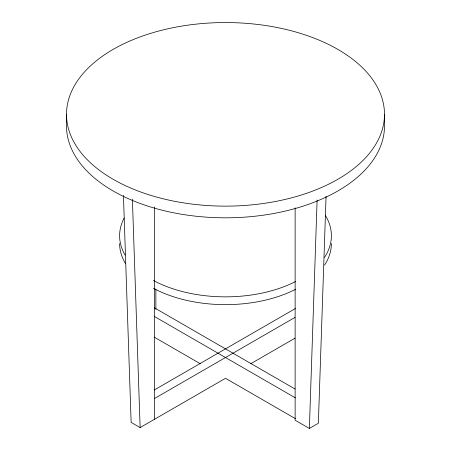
<?xml version="1.0" encoding="UTF-8"?>
<svg xmlns="http://www.w3.org/2000/svg" width="451" height="451" viewBox="0 0 451 451"><rect width="100%" height="100%" fill="white"/><g stroke="black" fill="none" stroke-linecap="round" stroke-linejoin="round"><path stroke-width="0.68" d="M295.129 207.821L295.129 420.231L309.369 428.45L317.115 200.024M326.062 196.236L318.361 423.258L309.369 428.45M154.174 390.053L295.411 308.507M154.372 398.594L295.005 317.397M123.439 195.373L131.14 422.39L140.131 427.582L225.5 378.299L295.411 418.663M250.626 363.794L295.005 338.171M154.372 307.808L295.005 388.999M154.174 316.348L295.411 397.889M154.174 337.117L200.374 363.794M132.385 199.156L140.131 427.582M384.489 114.34A158.989 91.79 0 0 1 146.006 193.834A158.989 91.79 0 0 1 146.006 34.845A158.989 91.79 0 0 1 384.489 114.34L384.489 126.026A158.989 91.79 0 0 1 225.5 217.816A158.989 91.79 0 0 1 66.511 126.026L66.511 114.34M155.871 289.029L155.871 309.425M154.372 206.958L154.372 419.362M331.389 243.506A105.889 61.133 0 0 1 324.517 265.177M295.788 289.232A105.889 61.133 0 0 1 153.458 288.313M125.395 263.435A105.889 61.133 0 0 1 119.611 243.506M325.605 215.792A105.889 61.133 0 0 1 324.517 257.386M295.788 281.441A105.889 61.133 0 0 1 153.458 280.522M125.051 255.063A105.889 61.133 0 0 1 124.087 218.132"/></g></svg>
